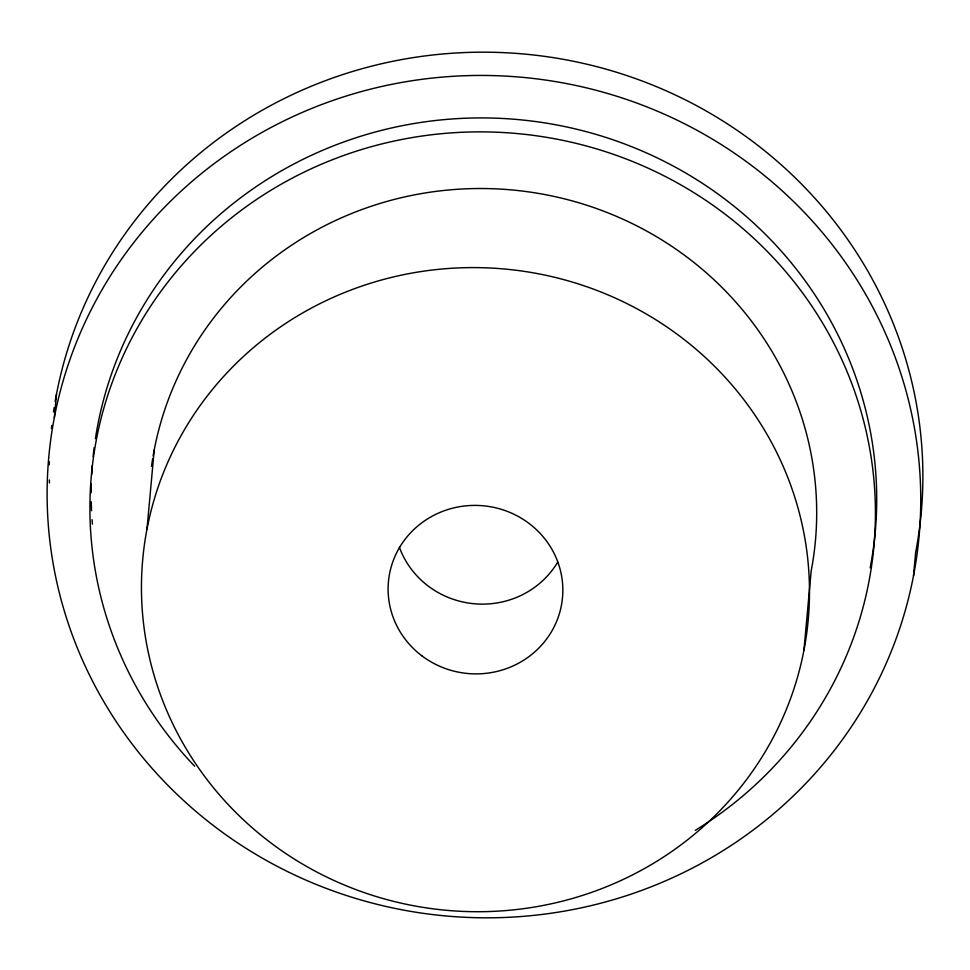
<?xml version="1.0" encoding="UTF-8"?>
<svg xmlns="http://www.w3.org/2000/svg" width="970" height="970" viewBox="0 0 970 970"><rect width="100%" height="100%" fill="white"/><g stroke="black" fill="none" stroke-linecap="round" stroke-linejoin="round"><path stroke-width="1.45" d="M54.368 417.464L56.49 394.208M147.003 529.123L154.194 450.044M803.948 650.191A334.116 321.955 5.2 0 0 363.701 285.447A334.116 321.955 5.2 0 0 258.772 833.339A334.116 321.955 5.2 0 0 803.948 650.191L811.15 571.112A334.116 321.955 5.2 0 0 540.205 193.709A334.116 321.955 5.2 0 0 153.127 455.924M913.51 575.792A436.949 421.053 5.2 0 0 337.766 98.782A436.949 421.053 5.2 0 0 200.535 815.309A436.949 421.053 5.2 0 0 913.51 575.792L915.631 552.536A436.949 421.053 5.2 0 0 561.472 59A436.949 421.053 5.2 0 0 55.144 401.568M49.434 482.975A436.949 421.053 5.2 0 1 49.349 479.956M49.276 464.812A436.949 421.053 5.2 0 1 49.337 461.781M51.434 428.461A436.949 421.053 5.2 0 1 51.749 425.442M53.495 411.959A436.949 421.053 5.2 0 1 54.174 407.497M557.701 562.127A87.385 84.208 5.2 0 1 473.906 603.728A87.385 84.208 5.2 0 1 399.373 547.201M92.417 524.139A392.874 378.591 5.2 0 1 92.077 519.69M91.556 510.741A392.874 378.591 5.2 0 1 91.265 501.745M91.18 492.712A392.874 378.591 5.2 0 1 91.325 483.666M91.701 474.609A392.874 378.591 5.2 0 1 92.296 465.564M93.12 456.555A392.874 378.591 5.2 0 1 94.163 447.582M95.412 438.67A392.874 378.591 5.2 0 1 548.329 123.469A392.874 378.591 5.2 0 1 870.187 567.814M151.526 466.303A334.116 321.955 5.2 0 1 152.642 458.871M194.667 766.215A392.874 378.591 5.2 0 1 232.933 216.686A392.874 378.591 5.2 0 1 799.91 289.351A392.874 378.591 5.2 0 1 695.272 830.368M422.035 655.938A87.385 84.208 5.2 0 0 562.054 601.497A87.385 84.208 5.2 0 0 442.344 511.481A87.385 84.208 5.2 0 0 422.035 655.938"/></g></svg>
